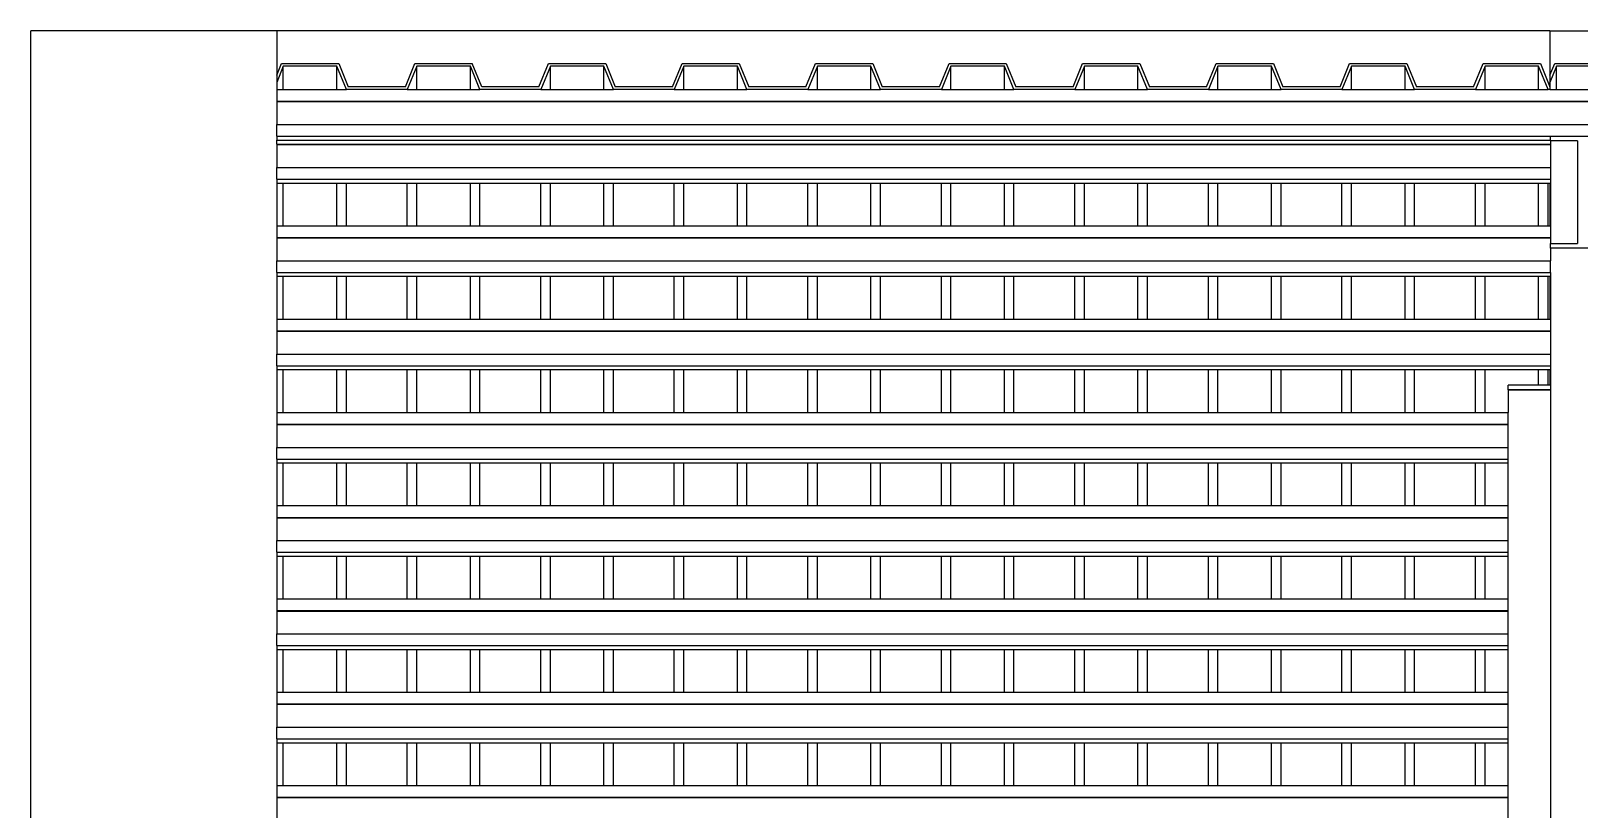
# Model space of a CAD drawing. Extents: x -101 to 101, y -14 to 18.
# Drawn here: x 95.414 to 98.688, y 15.015 to 16.661 of the extents above; entities that cross this region are included whole.
import ezdxf

# ---------------------------------------------------------------- set-up
doc = ezdxf.new("R2010")
doc.units = 0
doc.layers.get('0').update_dxf_attribs({"linetype": 'CONTINUOUS'})

msp = doc.modelspace()

# ---------------------------------------------------------------- linework, layer by layer
for p, q in [((95.9333, 16.6607), (95.4135, 16.6607)), ((95.4135, 13.8098), (95.4135, 16.6607)), ((95.9333, 16.6607), (95.9333, 16.567)), ((98.6263, 16.6607), (95.9333, 16.6607)), ((98.6263, 16.6607), (101.3193, 16.6607)), ((98.6263, 16.6607), (98.6263, 16.567)), ((98.6263, 16.6607), (98.6263, 16.5424)), ((95.9333, 16.567), (95.9433, 16.5917)), ((95.9473, 16.5861), (95.9333, 16.5518)), ((95.9433, 16.5917), (96.0644, 16.5917)), ((95.9473, 16.5367), (95.9473, 16.5861)), ((96.0605, 16.5861), (95.9473, 16.5861)), ((96.0605, 16.5367), (96.0605, 16.5861)), ((96.0806, 16.5367), (96.0605, 16.5861)), ((96.0644, 16.5917), (96.0846, 16.5424)), ((96.2056, 16.5424), (96.2258, 16.5917)), ((96.2297, 16.5861), (96.2095, 16.5367)), ((96.2258, 16.5917), (96.3468, 16.5917)), ((96.2297, 16.5367), (96.2297, 16.5861)), ((96.3429, 16.5861), (96.2297, 16.5861)), ((96.3429, 16.5367), (96.3429, 16.5861)), ((96.3631, 16.5367), (96.3429, 16.5861)), ((96.367, 16.5424), (96.3468, 16.5917)), ((96.488, 16.5424), (96.5082, 16.5917)), ((96.5121, 16.5861), (96.4919, 16.5367)), ((96.5082, 16.5917), (96.6292, 16.5917)), ((96.5121, 16.5367), (96.5121, 16.5861)), ((96.6253, 16.5861), (96.5121, 16.5861)), ((96.6253, 16.5367), (96.6253, 16.5861)), ((96.6455, 16.5367), (96.6253, 16.5861)), ((96.6292, 16.5917), (96.6494, 16.5424)), ((96.7704, 16.5424), (96.7906, 16.5917)), ((96.7945, 16.5861), (96.7743, 16.5367)), ((96.7906, 16.5917), (96.9116, 16.5917)), ((96.7945, 16.5367), (96.7945, 16.5861)), ((96.9077, 16.5861), (96.7945, 16.5861)), ((96.9077, 16.5367), (96.9077, 16.5861)), ((96.9279, 16.5367), (96.9077, 16.5861)), ((96.9116, 16.5917), (96.9318, 16.5424)), ((97.0528, 16.5424), (97.073, 16.5917)), ((97.0769, 16.5861), (97.0567, 16.5367)), ((97.073, 16.5917), (97.194, 16.5917)), ((97.0769, 16.5367), (97.0769, 16.5861)), ((97.1901, 16.5861), (97.0769, 16.5861)), ((97.1901, 16.5367), (97.1901, 16.5861)), ((97.2103, 16.5367), (97.1901, 16.5861)), ((97.194, 16.5917), (97.2142, 16.5424)), ((97.3352, 16.5424), (97.3554, 16.5917)), ((97.3593, 16.5861), (97.3392, 16.5367)), ((97.3554, 16.5917), (97.4764, 16.5917)), ((97.3593, 16.5367), (97.3593, 16.5861)), ((97.4725, 16.5861), (97.3593, 16.5861)), ((97.4725, 16.5367), (97.4725, 16.5861)), ((97.4927, 16.5367), (97.4725, 16.5861)), ((97.4764, 16.5917), (97.4966, 16.5424)), ((97.6177, 16.5424), (97.6378, 16.5917)), ((97.6417, 16.5861), (97.6216, 16.5367)), ((97.6378, 16.5917), (97.7589, 16.5917)), ((97.6417, 16.5367), (97.6417, 16.5861)), ((97.755, 16.5861), (97.6417, 16.5861)), ((97.755, 16.5367), (97.755, 16.5861)), ((97.7751, 16.5367), (97.755, 16.5861)), ((97.7589, 16.5917), (97.779, 16.5424)), ((97.9001, 16.5424), (97.9202, 16.5917)), ((97.9242, 16.5861), (97.904, 16.5367)), ((97.9202, 16.5917), (98.0413, 16.5917)), ((97.9242, 16.5367), (97.9242, 16.5861)), ((98.0374, 16.5861), (97.9242, 16.5861)), ((98.0374, 16.5367), (98.0374, 16.5861)), ((98.0575, 16.5367), (98.0374, 16.5861)), ((98.0413, 16.5917), (98.0614, 16.5424)), ((98.1825, 16.5424), (98.2027, 16.5917)), ((98.2066, 16.5861), (98.1864, 16.5367)), ((98.2027, 16.5917), (98.3237, 16.5917)), ((98.2066, 16.5367), (98.2066, 16.5861)), ((98.3198, 16.5861), (98.2066, 16.5861)), ((98.3198, 16.5367), (98.3198, 16.5861)), ((98.34, 16.5367), (98.3198, 16.5861)), ((98.3237, 16.5917), (98.3439, 16.5424)), ((98.4649, 16.5424), (98.4851, 16.5917)), ((98.489, 16.5861), (98.4688, 16.5367)), ((98.4851, 16.5917), (98.6061, 16.5917)), ((98.489, 16.5367), (98.489, 16.5861)), ((98.6022, 16.5861), (98.489, 16.5861)), ((98.6022, 16.5367), (98.6022, 16.5861)), ((98.6224, 16.5367), (98.6022, 16.5861)), ((98.6061, 16.5917), (98.6263, 16.5424)), ((98.6263, 16.567), (98.6364, 16.5917)), ((98.6403, 16.5861), (98.6263, 16.5518)), ((98.6364, 16.5917), (98.7574, 16.5917)), ((98.6403, 16.5367), (98.6403, 16.5861)), ((98.7535, 16.5861), (98.6403, 16.5861)), ((95.9333, 16.567), (95.9333, 16.5518)), ((95.9333, 16.5518), (95.9333, 16.5367)), ((95.9333, 16.5367), (95.9473, 16.5367)), ((95.9333, 16.5367), (95.9333, 16.5121)), ((95.9473, 16.5367), (96.0605, 16.5367)), ((96.0605, 16.5367), (96.0806, 16.5367)), ((96.2095, 16.5367), (96.0806, 16.5367)), ((96.2056, 16.5424), (96.0846, 16.5424)), ((96.2095, 16.5367), (96.2297, 16.5367)), ((96.2297, 16.5367), (96.3429, 16.5367)), ((96.3429, 16.5367), (96.3631, 16.5367)), ((96.4919, 16.5367), (96.3631, 16.5367)), ((96.488, 16.5424), (96.367, 16.5424)), ((96.4919, 16.5367), (96.5121, 16.5367)), ((96.5121, 16.5367), (96.6253, 16.5367)), ((96.6253, 16.5367), (96.6455, 16.5367)), ((96.7743, 16.5367), (96.6455, 16.5367)), ((96.7704, 16.5424), (96.6494, 16.5424)), ((96.7743, 16.5367), (96.7945, 16.5367)), ((96.7945, 16.5367), (96.9077, 16.5367)), ((96.9077, 16.5367), (96.9279, 16.5367)), ((97.0567, 16.5367), (96.9279, 16.5367)), ((97.0528, 16.5424), (96.9318, 16.5424)), ((97.0567, 16.5367), (97.0769, 16.5367)), ((97.0769, 16.5367), (97.1901, 16.5367)), ((97.1901, 16.5367), (97.2103, 16.5367)), ((97.3392, 16.5367), (97.2103, 16.5367)), ((97.3352, 16.5424), (97.2142, 16.5424)), ((97.3392, 16.5367), (97.3593, 16.5367)), ((97.3593, 16.5367), (97.4725, 16.5367)), ((97.4725, 16.5367), (97.4927, 16.5367)), ((97.6216, 16.5367), (97.4927, 16.5367)), ((97.6177, 16.5424), (97.4966, 16.5424)), ((97.6216, 16.5367), (97.6417, 16.5367)), ((97.6417, 16.5367), (97.755, 16.5367)), ((97.755, 16.5367), (97.7751, 16.5367)), ((97.904, 16.5367), (97.7751, 16.5367)), ((97.9001, 16.5424), (97.779, 16.5424)), ((97.904, 16.5367), (97.9242, 16.5367)), ((97.9242, 16.5367), (98.0374, 16.5367)), ((98.0374, 16.5367), (98.0575, 16.5367)), ((98.1864, 16.5367), (98.0575, 16.5367)), ((98.1825, 16.5424), (98.0614, 16.5424)), ((98.1864, 16.5367), (98.2066, 16.5367)), ((98.2066, 16.5367), (98.3198, 16.5367)), ((98.3198, 16.5367), (98.34, 16.5367)), ((98.4688, 16.5367), (98.34, 16.5367)), ((98.4649, 16.5424), (98.3439, 16.5424)), ((98.4688, 16.5367), (98.489, 16.5367)), ((98.489, 16.5367), (98.6022, 16.5367)), ((98.6022, 16.5367), (98.6224, 16.5367)), ((98.6263, 16.5367), (98.6224, 16.5367)), ((98.6263, 16.567), (98.6263, 16.5518)), ((98.6263, 16.5424), (98.6263, 16.5518)), ((98.6263, 16.5424), (98.6263, 16.5367)), ((98.6263, 16.5367), (98.6403, 16.5367)), ((98.6403, 16.5367), (98.7535, 16.5367)), ((95.9333, 16.5121), (95.9333, 16.5113)), ((95.9333, 16.5121), (101.3913, 16.5121)), ((95.9333, 16.5113), (101.3913, 16.5113)), ((95.9333, 16.5113), (95.9333, 16.4628)), ((95.9333, 16.4628), (101.3913, 16.4628)), ((95.9333, 16.4381), (95.9333, 16.4628)), ((95.9333, 16.4381), (98.6278, 16.4381)), ((95.9333, 16.4381), (95.9333, 16.4299)), ((98.6278, 16.4381), (98.7478, 16.4381)), ((98.6278, 16.4299), (98.6278, 16.4381)), ((95.9333, 16.4214), (95.9333, 16.4299)), ((95.9333, 16.4299), (98.6278, 16.4299)), ((95.9333, 16.4214), (95.9333, 16.4205)), ((95.9333, 16.4214), (98.6278, 16.4214)), ((95.9333, 16.4205), (98.6278, 16.4205)), ((95.9333, 16.4205), (95.9333, 16.372)), ((98.6278, 16.4284), (98.6278, 16.4299)), ((98.6847, 16.4284), (98.6278, 16.4284)), ((98.6278, 16.4284), (98.6278, 16.4214)), ((98.6278, 16.4214), (98.6278, 16.4205)), ((98.6278, 16.4205), (98.6278, 16.372)), ((98.6847, 16.4284), (98.6847, 16.211)), ((95.9333, 16.3474), (95.9333, 16.372)), ((95.9333, 16.372), (98.6278, 16.372)), ((98.6278, 16.372), (98.6278, 16.3474)), ((95.9333, 16.3474), (98.6278, 16.3474)), ((95.9333, 16.3474), (95.9333, 16.3392)), ((95.9333, 16.3392), (95.9473, 16.3392)), ((95.9333, 16.3392), (95.9333, 16.2487)), ((95.9473, 16.2487), (95.9473, 16.3392)), ((95.9473, 16.3392), (96.0605, 16.3392)), ((96.0605, 16.2487), (96.0605, 16.3392)), ((96.0605, 16.3392), (96.0806, 16.3392)), ((96.0806, 16.2487), (96.0806, 16.3392)), ((96.0806, 16.3392), (96.2095, 16.3392)), ((96.2095, 16.2487), (96.2095, 16.3392)), ((96.2095, 16.3392), (96.2297, 16.3392)), ((96.2297, 16.2487), (96.2297, 16.3392)), ((96.2297, 16.3392), (96.3429, 16.3392)), ((96.3429, 16.2487), (96.3429, 16.3392)), ((96.3429, 16.3392), (96.3631, 16.3392)), ((96.3631, 16.2487), (96.3631, 16.3392)), ((96.3631, 16.3392), (96.4919, 16.3392)), ((96.4919, 16.2487), (96.4919, 16.3392)), ((96.4919, 16.3392), (96.5121, 16.3392)), ((96.5121, 16.2487), (96.5121, 16.3392)), ((96.5121, 16.3392), (96.6253, 16.3392)), ((96.6253, 16.2487), (96.6253, 16.3392)), ((96.6253, 16.3392), (96.6455, 16.3392)), ((96.6455, 16.2487), (96.6455, 16.3392)), ((96.6455, 16.3392), (96.7743, 16.3392)), ((96.7743, 16.2487), (96.7743, 16.3392)), ((96.7743, 16.3392), (96.7945, 16.3392)), ((96.7945, 16.2487), (96.7945, 16.3392)), ((96.7945, 16.3392), (96.9077, 16.3392)), ((96.9077, 16.2487), (96.9077, 16.3392)), ((96.9077, 16.3392), (96.9279, 16.3392)), ((96.9279, 16.2487), (96.9279, 16.3392)), ((96.9279, 16.3392), (97.0567, 16.3392)), ((97.0567, 16.2487), (97.0567, 16.3392)), ((97.0567, 16.3392), (97.0769, 16.3392)), ((97.0769, 16.2487), (97.0769, 16.3392)), ((97.0769, 16.3392), (97.1901, 16.3392)), ((97.1901, 16.2487), (97.1901, 16.3392)), ((97.1901, 16.3392), (97.2103, 16.3392)), ((97.2103, 16.2487), (97.2103, 16.3392)), ((97.2103, 16.3392), (97.3392, 16.3392)), ((97.3392, 16.2487), (97.3392, 16.3392)), ((97.3392, 16.3392), (97.3593, 16.3392)), ((97.3593, 16.2487), (97.3593, 16.3392)), ((97.3593, 16.3392), (97.4725, 16.3392)), ((97.4725, 16.2487), (97.4725, 16.3392)), ((97.4725, 16.3392), (97.4927, 16.3392)), ((97.4927, 16.2487), (97.4927, 16.3392)), ((97.4927, 16.3392), (97.6216, 16.3392)), ((97.6216, 16.2487), (97.6216, 16.3392)), ((97.6216, 16.3392), (97.6417, 16.3392)), ((97.6417, 16.2487), (97.6417, 16.3392)), ((97.6417, 16.3392), (97.755, 16.3392)), ((97.755, 16.2487), (97.755, 16.3392)), ((97.755, 16.3392), (97.7751, 16.3392)), ((97.7751, 16.2487), (97.7751, 16.3392)), ((97.7751, 16.3392), (97.904, 16.3392)), ((97.904, 16.2487), (97.904, 16.3392)), ((97.904, 16.3392), (97.9242, 16.3392)), ((97.9242, 16.2487), (97.9242, 16.3392)), ((97.9242, 16.3392), (98.0374, 16.3392)), ((98.0374, 16.2487), (98.0374, 16.3392)), ((98.0374, 16.3392), (98.0575, 16.3392)), ((98.0575, 16.2487), (98.0575, 16.3392)), ((98.0575, 16.3392), (98.1864, 16.3392)), ((98.1864, 16.2487), (98.1864, 16.3392)), ((98.1864, 16.3392), (98.2066, 16.3392)), ((98.2066, 16.2487), (98.2066, 16.3392)), ((98.2066, 16.3392), (98.3198, 16.3392)), ((98.3198, 16.2487), (98.3198, 16.3392)), ((98.3198, 16.3392), (98.34, 16.3392)), ((98.34, 16.2487), (98.34, 16.3392)), ((98.34, 16.3392), (98.4688, 16.3392)), ((98.4688, 16.2487), (98.4688, 16.3392)), ((98.4688, 16.3392), (98.489, 16.3392)), ((98.489, 16.2487), (98.489, 16.3392)), ((98.489, 16.3392), (98.6022, 16.3392)), ((98.6022, 16.2487), (98.6022, 16.3392)), ((98.6022, 16.3392), (98.6224, 16.3392)), ((98.6224, 16.2487), (98.6224, 16.3392)), ((98.6224, 16.3392), (98.6263, 16.3392)), ((98.6263, 16.3392), (98.6263, 16.2487)), ((98.6263, 16.3392), (98.6278, 16.3392)), ((98.6278, 16.3474), (98.6278, 16.3392)), ((98.6278, 16.3392), (98.6278, 16.2487)), ((95.9333, 16.2487), (95.9473, 16.2487)), ((95.9333, 16.2487), (95.9333, 16.2241)), ((95.9473, 16.2487), (96.0605, 16.2487)), ((96.0605, 16.2487), (96.0806, 16.2487)), ((96.0806, 16.2487), (96.2095, 16.2487)), ((96.2095, 16.2487), (96.2297, 16.2487)), ((96.2297, 16.2487), (96.3429, 16.2487)), ((96.3429, 16.2487), (96.3631, 16.2487)), ((96.3631, 16.2487), (96.4919, 16.2487)), ((96.4919, 16.2487), (96.5121, 16.2487)), ((96.5121, 16.2487), (96.6253, 16.2487)), ((96.6253, 16.2487), (96.6455, 16.2487)), ((96.6455, 16.2487), (96.7743, 16.2487)), ((96.7743, 16.2487), (96.7945, 16.2487)), ((96.7945, 16.2487), (96.9077, 16.2487)), ((96.9077, 16.2487), (96.9279, 16.2487)), ((96.9279, 16.2487), (97.0567, 16.2487)), ((97.0567, 16.2487), (97.0769, 16.2487)), ((97.0769, 16.2487), (97.1901, 16.2487)), ((97.1901, 16.2487), (97.2103, 16.2487)), ((97.2103, 16.2487), (97.3392, 16.2487)), ((97.3392, 16.2487), (97.3593, 16.2487)), ((97.3593, 16.2487), (97.4725, 16.2487)), ((97.4725, 16.2487), (97.4927, 16.2487)), ((97.4927, 16.2487), (97.6216, 16.2487)), ((97.6216, 16.2487), (97.6417, 16.2487)), ((97.6417, 16.2487), (97.755, 16.2487)), ((97.755, 16.2487), (97.7751, 16.2487)), ((97.7751, 16.2487), (97.904, 16.2487)), ((97.904, 16.2487), (97.9242, 16.2487)), ((97.9242, 16.2487), (98.0374, 16.2487)), ((98.0374, 16.2487), (98.0575, 16.2487)), ((98.0575, 16.2487), (98.1864, 16.2487)), ((98.1864, 16.2487), (98.2066, 16.2487)), ((98.2066, 16.2487), (98.3198, 16.2487)), ((98.3198, 16.2487), (98.34, 16.2487)), ((98.34, 16.2487), (98.4688, 16.2487)), ((98.4688, 16.2487), (98.489, 16.2487)), ((98.489, 16.2487), (98.6022, 16.2487)), ((98.6022, 16.2487), (98.6224, 16.2487)), ((98.6224, 16.2487), (98.6263, 16.2487)), ((98.6263, 16.2487), (98.6278, 16.2487)), ((98.6278, 16.2487), (98.6278, 16.2241)), ((95.9333, 16.2241), (95.9333, 16.2233)), ((95.9333, 16.2241), (98.6278, 16.2241)), ((95.9333, 16.2233), (98.6278, 16.2233)), ((95.9333, 16.2233), (95.9333, 16.1748)), ((98.6278, 16.2241), (98.6278, 16.2233)), ((98.6278, 16.2233), (98.6278, 16.211)), ((98.6278, 16.2014), (98.6278, 16.211)), ((98.6278, 16.211), (98.6847, 16.211)), ((98.7478, 16.2014), (98.6278, 16.2014)), ((98.6278, 16.2014), (98.6278, 16.1748)), ((95.9333, 16.1501), (95.9333, 16.1748)), ((95.9333, 16.1748), (98.6278, 16.1748)), ((95.9333, 16.1501), (98.6278, 16.1501)), ((95.9333, 16.1501), (95.9333, 16.1419)), ((98.6278, 16.1501), (98.6278, 16.1748)), ((98.6278, 16.1501), (98.6278, 16.1419)), ((95.9333, 16.1419), (95.9473, 16.1419)), ((95.9333, 16.1419), (95.9333, 16.0515)), ((95.9473, 16.0515), (95.9473, 16.1419)), ((95.9473, 16.1419), (96.0605, 16.1419)), ((96.0605, 16.0515), (96.0605, 16.1419)), ((96.0605, 16.1419), (96.0806, 16.1419)), ((96.0806, 16.0515), (96.0806, 16.1419)), ((96.0806, 16.1419), (96.2095, 16.1419)), ((96.2095, 16.0515), (96.2095, 16.1419)), ((96.2095, 16.1419), (96.2297, 16.1419)), ((96.2297, 16.0515), (96.2297, 16.1419)), ((96.2297, 16.1419), (96.3429, 16.1419)), ((96.3429, 16.0515), (96.3429, 16.1419)), ((96.3429, 16.1419), (96.3631, 16.1419)), ((96.3631, 16.0515), (96.3631, 16.1419)), ((96.3631, 16.1419), (96.4919, 16.1419)), ((96.4919, 16.0515), (96.4919, 16.1419)), ((96.4919, 16.1419), (96.5121, 16.1419)), ((96.5121, 16.0515), (96.5121, 16.1419)), ((96.5121, 16.1419), (96.6253, 16.1419)), ((96.6253, 16.0515), (96.6253, 16.1419)), ((96.6253, 16.1419), (96.6455, 16.1419)), ((96.6455, 16.0515), (96.6455, 16.1419)), ((96.6455, 16.1419), (96.7743, 16.1419)), ((96.7743, 16.0515), (96.7743, 16.1419)), ((96.7743, 16.1419), (96.7945, 16.1419)), ((96.7945, 16.0515), (96.7945, 16.1419)), ((96.7945, 16.1419), (96.9077, 16.1419)), ((96.9077, 16.0515), (96.9077, 16.1419)), ((96.9077, 16.1419), (96.9279, 16.1419)), ((96.9279, 16.0515), (96.9279, 16.1419)), ((96.9279, 16.1419), (97.0567, 16.1419)), ((97.0567, 16.0515), (97.0567, 16.1419)), ((97.0567, 16.1419), (97.0769, 16.1419)), ((97.0769, 16.0515), (97.0769, 16.1419)), ((97.0769, 16.1419), (97.1901, 16.1419)), ((97.1901, 16.0515), (97.1901, 16.1419)), ((97.1901, 16.1419), (97.2103, 16.1419)), ((97.2103, 16.0515), (97.2103, 16.1419)), ((97.2103, 16.1419), (97.3392, 16.1419)), ((97.3392, 16.0515), (97.3392, 16.1419)), ((97.3392, 16.1419), (97.3593, 16.1419)), ((97.3593, 16.0515), (97.3593, 16.1419)), ((97.3593, 16.1419), (97.4725, 16.1419)), ((97.4725, 16.0515), (97.4725, 16.1419)), ((97.4725, 16.1419), (97.4927, 16.1419)), ((97.4927, 16.0515), (97.4927, 16.1419)), ((97.4927, 16.1419), (97.6216, 16.1419)), ((97.6216, 16.0515), (97.6216, 16.1419)), ((97.6216, 16.1419), (97.6417, 16.1419)), ((97.6417, 16.0515), (97.6417, 16.1419)), ((97.6417, 16.1419), (97.755, 16.1419)), ((97.755, 16.0515), (97.755, 16.1419)), ((97.755, 16.1419), (97.7751, 16.1419)), ((97.7751, 16.0515), (97.7751, 16.1419)), ((97.7751, 16.1419), (97.904, 16.1419)), ((97.904, 16.0515), (97.904, 16.1419)), ((97.904, 16.1419), (97.9242, 16.1419)), ((97.9242, 16.0515), (97.9242, 16.1419)), ((97.9242, 16.1419), (98.0374, 16.1419)), ((98.0374, 16.0515), (98.0374, 16.1419)), ((98.0374, 16.1419), (98.0575, 16.1419)), ((98.0575, 16.0515), (98.0575, 16.1419)), ((98.0575, 16.1419), (98.1864, 16.1419)), ((98.1864, 16.0515), (98.1864, 16.1419)), ((98.1864, 16.1419), (98.2066, 16.1419)), ((98.2066, 16.0515), (98.2066, 16.1419)), ((98.2066, 16.1419), (98.3198, 16.1419)), ((98.3198, 16.0515), (98.3198, 16.1419)), ((98.3198, 16.1419), (98.34, 16.1419)), ((98.34, 16.0515), (98.34, 16.1419)), ((98.34, 16.1419), (98.4688, 16.1419)), ((98.4688, 16.0515), (98.4688, 16.1419)), ((98.4688, 16.1419), (98.489, 16.1419)), ((98.489, 16.0515), (98.489, 16.1419)), ((98.489, 16.1419), (98.6022, 16.1419)), ((98.6022, 16.0515), (98.6022, 16.1419)), ((98.6022, 16.1419), (98.6224, 16.1419)), ((98.6224, 16.0515), (98.6224, 16.1419)), ((98.6224, 16.1419), (98.6263, 16.1419)), ((98.6263, 16.1419), (98.6263, 16.0515)), ((98.6263, 16.1419), (98.6278, 16.1419)), ((98.6278, 16.1419), (98.6278, 16.0515)), ((95.9333, 16.0515), (95.9473, 16.0515)), ((95.9333, 16.0515), (95.9333, 16.0268)), ((95.9473, 16.0515), (96.0605, 16.0515)), ((96.0605, 16.0515), (96.0806, 16.0515)), ((96.0806, 16.0515), (96.2095, 16.0515)), ((96.2095, 16.0515), (96.2297, 16.0515)), ((96.2297, 16.0515), (96.3429, 16.0515)), ((96.3429, 16.0515), (96.3631, 16.0515)), ((96.3631, 16.0515), (96.4919, 16.0515)), ((96.4919, 16.0515), (96.5121, 16.0515)), ((96.5121, 16.0515), (96.6253, 16.0515)), ((96.6253, 16.0515), (96.6455, 16.0515)), ((96.6455, 16.0515), (96.7743, 16.0515)), ((96.7743, 16.0515), (96.7945, 16.0515)), ((96.7945, 16.0515), (96.9077, 16.0515)), ((96.9077, 16.0515), (96.9279, 16.0515)), ((96.9279, 16.0515), (97.0567, 16.0515)), ((97.0567, 16.0515), (97.0769, 16.0515)), ((97.0769, 16.0515), (97.1901, 16.0515)), ((97.1901, 16.0515), (97.2103, 16.0515)), ((97.2103, 16.0515), (97.3392, 16.0515)), ((97.3392, 16.0515), (97.3593, 16.0515)), ((97.3593, 16.0515), (97.4725, 16.0515)), ((97.4725, 16.0515), (97.4927, 16.0515)), ((97.4927, 16.0515), (97.6216, 16.0515)), ((97.6216, 16.0515), (97.6417, 16.0515)), ((97.6417, 16.0515), (97.755, 16.0515)), ((97.755, 16.0515), (97.7751, 16.0515)), ((97.7751, 16.0515), (97.904, 16.0515)), ((97.904, 16.0515), (97.9242, 16.0515)), ((97.9242, 16.0515), (98.0374, 16.0515)), ((98.0374, 16.0515), (98.0575, 16.0515)), ((98.0575, 16.0515), (98.1864, 16.0515)), ((98.1864, 16.0515), (98.2066, 16.0515)), ((98.2066, 16.0515), (98.3198, 16.0515)), ((98.3198, 16.0515), (98.34, 16.0515)), ((98.34, 16.0515), (98.4688, 16.0515)), ((98.4688, 16.0515), (98.489, 16.0515)), ((98.489, 16.0515), (98.6022, 16.0515)), ((98.6022, 16.0515), (98.6224, 16.0515)), ((98.6224, 16.0515), (98.6263, 16.0515)), ((98.6263, 16.0515), (98.6278, 16.0515)), ((98.6278, 16.0515), (98.6278, 16.0268)), ((95.9333, 16.0268), (95.9333, 16.026)), ((95.9333, 16.0268), (98.6278, 16.0268)), ((95.9333, 16.026), (98.6278, 16.026)), ((95.9333, 16.026), (95.9333, 15.9775)), ((98.6278, 16.0268), (98.6278, 16.026)), ((98.6278, 16.026), (98.6278, 15.9775)), ((95.9333, 15.9528), (95.9333, 15.9775)), ((95.9333, 15.9775), (98.6278, 15.9775)), ((95.9333, 15.9528), (98.6278, 15.9528)), ((95.9333, 15.9528), (95.9333, 15.9446)), ((98.6278, 15.9775), (98.6278, 15.9528)), ((98.6278, 15.9528), (98.6278, 15.9446)), ((95.9333, 15.9446), (95.9473, 15.9446)), ((95.9333, 15.9446), (95.9333, 15.8542)), ((95.9473, 15.8542), (95.9473, 15.9446)), ((95.9473, 15.9446), (96.0605, 15.9446)), ((96.0605, 15.8542), (96.0605, 15.9446)), ((96.0605, 15.9446), (96.0806, 15.9446)), ((96.0806, 15.8542), (96.0806, 15.9446)), ((96.0806, 15.9446), (96.2095, 15.9446)), ((96.2095, 15.8542), (96.2095, 15.9446)), ((96.2095, 15.9446), (96.2297, 15.9446)), ((96.2297, 15.8542), (96.2297, 15.9446)), ((96.2297, 15.9446), (96.3429, 15.9446)), ((96.3429, 15.8542), (96.3429, 15.9446)), ((96.3429, 15.9446), (96.3631, 15.9446)), ((96.3631, 15.8542), (96.3631, 15.9446)), ((96.3631, 15.9446), (96.4919, 15.9446)), ((96.4919, 15.8542), (96.4919, 15.9446)), ((96.4919, 15.9446), (96.5121, 15.9446)), ((96.5121, 15.8542), (96.5121, 15.9446)), ((96.5121, 15.9446), (96.6253, 15.9446)), ((96.6253, 15.8542), (96.6253, 15.9446)), ((96.6253, 15.9446), (96.6455, 15.9446)), ((96.6455, 15.8542), (96.6455, 15.9446)), ((96.6455, 15.9446), (96.7743, 15.9446)), ((96.7743, 15.8542), (96.7743, 15.9446)), ((96.7743, 15.9446), (96.7945, 15.9446)), ((96.7945, 15.8542), (96.7945, 15.9446)), ((96.7945, 15.9446), (96.9077, 15.9446)), ((96.9077, 15.8542), (96.9077, 15.9446)), ((96.9077, 15.9446), (96.9279, 15.9446)), ((96.9279, 15.8542), (96.9279, 15.9446)), ((96.9279, 15.9446), (97.0567, 15.9446)), ((97.0567, 15.8542), (97.0567, 15.9446)), ((97.0567, 15.9446), (97.0769, 15.9446)), ((97.0769, 15.8542), (97.0769, 15.9446)), ((97.0769, 15.9446), (97.1901, 15.9446)), ((97.1901, 15.8542), (97.1901, 15.9446)), ((97.1901, 15.9446), (97.2103, 15.9446)), ((97.2103, 15.8542), (97.2103, 15.9446)), ((97.2103, 15.9446), (97.3392, 15.9446)), ((97.3392, 15.8542), (97.3392, 15.9446)), ((97.3392, 15.9446), (97.3593, 15.9446)), ((97.3593, 15.8542), (97.3593, 15.9446)), ((97.3593, 15.9446), (97.4725, 15.9446)), ((97.4725, 15.8542), (97.4725, 15.9446)), ((97.4725, 15.9446), (97.4927, 15.9446)), ((97.4927, 15.8542), (97.4927, 15.9446)), ((97.4927, 15.9446), (97.6216, 15.9446)), ((97.6216, 15.8542), (97.6216, 15.9446)), ((97.6216, 15.9446), (97.6417, 15.9446)), ((97.6417, 15.8542), (97.6417, 15.9446)), ((97.6417, 15.9446), (97.755, 15.9446)), ((97.755, 15.8542), (97.755, 15.9446)), ((97.755, 15.9446), (97.7751, 15.9446)), ((97.7751, 15.8542), (97.7751, 15.9446)), ((97.7751, 15.9446), (97.904, 15.9446)), ((97.904, 15.8542), (97.904, 15.9446)), ((97.904, 15.9446), (97.9242, 15.9446)), ((97.9242, 15.8542), (97.9242, 15.9446)), ((97.9242, 15.9446), (98.0374, 15.9446)), ((98.0374, 15.8542), (98.0374, 15.9446)), ((98.0374, 15.9446), (98.0575, 15.9446)), ((98.0575, 15.8542), (98.0575, 15.9446)), ((98.0575, 15.9446), (98.1864, 15.9446)), ((98.1864, 15.8542), (98.1864, 15.9446)), ((98.1864, 15.9446), (98.2066, 15.9446)), ((98.2066, 15.8542), (98.2066, 15.9446)), ((98.2066, 15.9446), (98.3198, 15.9446)), ((98.3198, 15.8542), (98.3198, 15.9446)), ((98.3198, 15.9446), (98.34, 15.9446)), ((98.34, 15.8542), (98.34, 15.9446)), ((98.34, 15.9446), (98.4688, 15.9446)), ((98.4688, 15.8542), (98.4688, 15.9446)), ((98.4688, 15.9446), (98.489, 15.9446)), ((98.489, 15.8542), (98.489, 15.9446)), ((98.489, 15.9446), (98.6022, 15.9446)), ((98.6022, 15.9115), (98.6022, 15.9446)), ((98.6022, 15.9446), (98.6224, 15.9446)), ((98.6224, 15.9115), (98.6224, 15.9446)), ((98.6224, 15.9446), (98.6263, 15.9446)), ((98.6263, 15.9446), (98.6263, 15.9115)), ((98.6263, 15.9446), (98.6278, 15.9446)), ((98.6278, 15.9446), (98.6278, 15.9115)), ((98.5378, 15.9017), (98.5378, 15.9115)), ((98.6022, 15.9115), (98.5378, 15.9115)), ((98.6022, 15.9017), (98.5378, 15.9017)), ((98.5378, 15.9017), (98.5378, 15.9016)), ((98.5378, 15.9016), (98.6022, 15.9016)), ((98.5378, 15.9016), (98.5378, 15.8542)), ((98.6224, 15.9115), (98.6022, 15.9115)), ((98.6022, 15.9016), (98.6022, 15.9017)), ((98.6224, 15.9017), (98.6022, 15.9017)), ((98.6022, 15.9016), (98.6224, 15.9016)), ((98.6263, 15.9115), (98.6224, 15.9115)), ((98.6224, 15.9016), (98.6224, 15.9017)), ((98.6263, 15.9017), (98.6224, 15.9017)), ((98.6224, 15.9016), (98.6263, 15.9016)), ((98.6278, 15.9115), (98.6263, 15.9115)), ((98.6263, 15.9017), (98.6263, 15.9016)), ((98.6278, 15.9017), (98.6263, 15.9017)), ((98.6263, 15.9016), (98.6278, 15.9016)), ((98.6278, 15.9115), (98.6278, 15.9017)), ((98.6278, 15.9017), (98.6278, 15.9016)), ((98.6278, 15.9016), (98.6278, 9.963)), ((95.9333, 15.8542), (95.9473, 15.8542)), ((95.9333, 15.8542), (95.9333, 15.8295)), ((95.9473, 15.8542), (96.0605, 15.8542)), ((96.0605, 15.8542), (96.0806, 15.8542)), ((96.0806, 15.8542), (96.2095, 15.8542)), ((96.2095, 15.8542), (96.2297, 15.8542)), ((96.2297, 15.8542), (96.3429, 15.8542)), ((96.3429, 15.8542), (96.3631, 15.8542)), ((96.3631, 15.8542), (96.4919, 15.8542)), ((96.4919, 15.8542), (96.5121, 15.8542)), ((96.5121, 15.8542), (96.6253, 15.8542)), ((96.6253, 15.8542), (96.6455, 15.8542)), ((96.6455, 15.8542), (96.7743, 15.8542)), ((96.7743, 15.8542), (96.7945, 15.8542)), ((96.7945, 15.8542), (96.9077, 15.8542)), ((96.9077, 15.8542), (96.9279, 15.8542)), ((96.9279, 15.8542), (97.0567, 15.8542)), ((97.0567, 15.8542), (97.0769, 15.8542)), ((97.0769, 15.8542), (97.1901, 15.8542)), ((97.1901, 15.8542), (97.2103, 15.8542)), ((97.2103, 15.8542), (97.3392, 15.8542)), ((97.3392, 15.8542), (97.3593, 15.8542)), ((97.3593, 15.8542), (97.4725, 15.8542)), ((97.4725, 15.8542), (97.4927, 15.8542)), ((97.4927, 15.8542), (97.6216, 15.8542)), ((97.6216, 15.8542), (97.6417, 15.8542)), ((97.6417, 15.8542), (97.755, 15.8542)), ((97.755, 15.8542), (97.7751, 15.8542)), ((97.7751, 15.8542), (97.904, 15.8542)), ((97.904, 15.8542), (97.9242, 15.8542)), ((97.9242, 15.8542), (98.0374, 15.8542)), ((98.0374, 15.8542), (98.0575, 15.8542)), ((98.0575, 15.8542), (98.1864, 15.8542)), ((98.1864, 15.8542), (98.2066, 15.8542)), ((98.2066, 15.8542), (98.3198, 15.8542)), ((98.3198, 15.8542), (98.34, 15.8542)), ((98.34, 15.8542), (98.4688, 15.8542)), ((98.4688, 15.8542), (98.489, 15.8542)), ((98.489, 15.8542), (98.5378, 15.8542)), ((98.5378, 15.8295), (98.5378, 15.8542)), ((95.9333, 15.8295), (95.9333, 15.8287)), ((95.9333, 15.8295), (98.5378, 15.8295)), ((95.9333, 15.8287), (98.5378, 15.8287)), ((95.9333, 15.8287), (95.9333, 15.7802)), ((98.5378, 15.8287), (98.5378, 15.8295)), ((98.5378, 15.7802), (98.5378, 15.8287)), ((95.9333, 15.7555), (95.9333, 15.7802)), ((95.9333, 15.7802), (98.5378, 15.7802)), ((95.9333, 15.7555), (98.5378, 15.7555)), ((95.9333, 15.7555), (95.9333, 15.7473)), ((98.5378, 15.7555), (98.5378, 15.7802)), ((98.5378, 15.7473), (98.5378, 15.7555)), ((95.9333, 15.7473), (95.9473, 15.7473)), ((95.9333, 15.7473), (95.9333, 15.6569)), ((95.9473, 15.6569), (95.9473, 15.7473)), ((95.9473, 15.7473), (96.0605, 15.7473)), ((96.0605, 15.6569), (96.0605, 15.7473)), ((96.0605, 15.7473), (96.0806, 15.7473)), ((96.0806, 15.6569), (96.0806, 15.7473)), ((96.0806, 15.7473), (96.2095, 15.7473)), ((96.2095, 15.6569), (96.2095, 15.7473)), ((96.2095, 15.7473), (96.2297, 15.7473)), ((96.2297, 15.6569), (96.2297, 15.7473)), ((96.2297, 15.7473), (96.3429, 15.7473)), ((96.3429, 15.6569), (96.3429, 15.7473)), ((96.3429, 15.7473), (96.3631, 15.7473)), ((96.3631, 15.6569), (96.3631, 15.7473)), ((96.3631, 15.7473), (96.4919, 15.7473)), ((96.4919, 15.6569), (96.4919, 15.7473)), ((96.4919, 15.7473), (96.5121, 15.7473)), ((96.5121, 15.6569), (96.5121, 15.7473)), ((96.5121, 15.7473), (96.6253, 15.7473)), ((96.6253, 15.6569), (96.6253, 15.7473)), ((96.6253, 15.7473), (96.6455, 15.7473)), ((96.6455, 15.6569), (96.6455, 15.7473)), ((96.6455, 15.7473), (96.7743, 15.7473)), ((96.7743, 15.6569), (96.7743, 15.7473)), ((96.7743, 15.7473), (96.7945, 15.7473)), ((96.7945, 15.6569), (96.7945, 15.7473)), ((96.7945, 15.7473), (96.9077, 15.7473)), ((96.9077, 15.6569), (96.9077, 15.7473)), ((96.9077, 15.7473), (96.9279, 15.7473)), ((96.9279, 15.6569), (96.9279, 15.7473)), ((96.9279, 15.7473), (97.0567, 15.7473)), ((97.0567, 15.6569), (97.0567, 15.7473)), ((97.0567, 15.7473), (97.0769, 15.7473)), ((97.0769, 15.6569), (97.0769, 15.7473)), ((97.0769, 15.7473), (97.1901, 15.7473)), ((97.1901, 15.6569), (97.1901, 15.7473)), ((97.1901, 15.7473), (97.2103, 15.7473)), ((97.2103, 15.6569), (97.2103, 15.7473)), ((97.2103, 15.7473), (97.3392, 15.7473)), ((97.3392, 15.6569), (97.3392, 15.7473)), ((97.3392, 15.7473), (97.3593, 15.7473)), ((97.3593, 15.6569), (97.3593, 15.7473)), ((97.3593, 15.7473), (97.4725, 15.7473)), ((97.4725, 15.6569), (97.4725, 15.7473)), ((97.4725, 15.7473), (97.4927, 15.7473)), ((97.4927, 15.6569), (97.4927, 15.7473)), ((97.4927, 15.7473), (97.6216, 15.7473)), ((97.6216, 15.6569), (97.6216, 15.7473)), ((97.6216, 15.7473), (97.6417, 15.7473)), ((97.6417, 15.6569), (97.6417, 15.7473)), ((97.6417, 15.7473), (97.755, 15.7473)), ((97.755, 15.6569), (97.755, 15.7473)), ((97.755, 15.7473), (97.7751, 15.7473)), ((97.7751, 15.6569), (97.7751, 15.7473)), ((97.7751, 15.7473), (97.904, 15.7473)), ((97.904, 15.6569), (97.904, 15.7473)), ((97.904, 15.7473), (97.9242, 15.7473)), ((97.9242, 15.6569), (97.9242, 15.7473)), ((97.9242, 15.7473), (98.0374, 15.7473)), ((98.0374, 15.6569), (98.0374, 15.7473)), ((98.0374, 15.7473), (98.0575, 15.7473)), ((98.0575, 15.6569), (98.0575, 15.7473)), ((98.0575, 15.7473), (98.1864, 15.7473)), ((98.1864, 15.6569), (98.1864, 15.7473)), ((98.1864, 15.7473), (98.2066, 15.7473)), ((98.2066, 15.6569), (98.2066, 15.7473)), ((98.2066, 15.7473), (98.3198, 15.7473)), ((98.3198, 15.6569), (98.3198, 15.7473)), ((98.3198, 15.7473), (98.34, 15.7473)), ((98.34, 15.6569), (98.34, 15.7473)), ((98.34, 15.7473), (98.4688, 15.7473)), ((98.4688, 15.6569), (98.4688, 15.7473)), ((98.4688, 15.7473), (98.489, 15.7473)), ((98.489, 15.6569), (98.489, 15.7473)), ((98.489, 15.7473), (98.5378, 15.7473)), ((98.5378, 15.6569), (98.5378, 15.7473)), ((95.9333, 15.6569), (95.9473, 15.6569)), ((95.9333, 15.6569), (95.9333, 15.6322)), ((95.9473, 15.6569), (96.0605, 15.6569)), ((96.0605, 15.6569), (96.0806, 15.6569)), ((96.0806, 15.6569), (96.2095, 15.6569)), ((96.2095, 15.6569), (96.2297, 15.6569)), ((96.2297, 15.6569), (96.3429, 15.6569)), ((96.3429, 15.6569), (96.3631, 15.6569)), ((96.3631, 15.6569), (96.4919, 15.6569)), ((96.4919, 15.6569), (96.5121, 15.6569)), ((96.5121, 15.6569), (96.6253, 15.6569)), ((96.6253, 15.6569), (96.6455, 15.6569)), ((96.6455, 15.6569), (96.7743, 15.6569)), ((96.7743, 15.6569), (96.7945, 15.6569)), ((96.7945, 15.6569), (96.9077, 15.6569)), ((96.9077, 15.6569), (96.9279, 15.6569)), ((96.9279, 15.6569), (97.0567, 15.6569)), ((97.0567, 15.6569), (97.0769, 15.6569)), ((97.0769, 15.6569), (97.1901, 15.6569)), ((97.1901, 15.6569), (97.2103, 15.6569)), ((97.2103, 15.6569), (97.3392, 15.6569)), ((97.3392, 15.6569), (97.3593, 15.6569)), ((97.3593, 15.6569), (97.4725, 15.6569)), ((97.4725, 15.6569), (97.4927, 15.6569)), ((97.4927, 15.6569), (97.6216, 15.6569)), ((97.6216, 15.6569), (97.6417, 15.6569)), ((97.6417, 15.6569), (97.755, 15.6569)), ((97.755, 15.6569), (97.7751, 15.6569)), ((97.7751, 15.6569), (97.904, 15.6569)), ((97.904, 15.6569), (97.9242, 15.6569)), ((97.9242, 15.6569), (98.0374, 15.6569)), ((98.0374, 15.6569), (98.0575, 15.6569)), ((98.0575, 15.6569), (98.1864, 15.6569)), ((98.1864, 15.6569), (98.2066, 15.6569)), ((98.2066, 15.6569), (98.3198, 15.6569)), ((98.3198, 15.6569), (98.34, 15.6569)), ((98.34, 15.6569), (98.4688, 15.6569)), ((98.4688, 15.6569), (98.489, 15.6569)), ((98.489, 15.6569), (98.5378, 15.6569)), ((98.5378, 15.6322), (98.5378, 15.6569)), ((95.9333, 15.6322), (95.9333, 15.6314)), ((95.9333, 15.6322), (98.5378, 15.6322)), ((95.9333, 15.6314), (98.5378, 15.6314)), ((95.9333, 15.6314), (95.9333, 15.5829)), ((98.5378, 15.6314), (98.5378, 15.6322)), ((98.5378, 15.5829), (98.5378, 15.6314)), ((95.9333, 15.5583), (95.9333, 15.5829)), ((95.9333, 15.5829), (98.5378, 15.5829)), ((95.9333, 15.5583), (98.5378, 15.5583)), ((95.9333, 15.5583), (95.9333, 15.55)), ((98.5378, 15.5583), (98.5378, 15.5829)), ((98.5378, 15.55), (98.5378, 15.5583)), ((95.9333, 15.55), (95.9473, 15.55)), ((95.9333, 15.55), (95.9333, 15.4596)), ((95.9473, 15.4596), (95.9473, 15.55)), ((95.9473, 15.55), (96.0605, 15.55)), ((96.0605, 15.4596), (96.0605, 15.55)), ((96.0605, 15.55), (96.0806, 15.55)), ((96.0806, 15.4596), (96.0806, 15.55)), ((96.0806, 15.55), (96.2095, 15.55)), ((96.2095, 15.4596), (96.2095, 15.55)), ((96.2095, 15.55), (96.2297, 15.55)), ((96.2297, 15.4596), (96.2297, 15.55)), ((96.2297, 15.55), (96.3429, 15.55)), ((96.3429, 15.4596), (96.3429, 15.55)), ((96.3429, 15.55), (96.3631, 15.55)), ((96.3631, 15.4596), (96.3631, 15.55)), ((96.3631, 15.55), (96.4919, 15.55)), ((96.4919, 15.4596), (96.4919, 15.55)), ((96.4919, 15.55), (96.5121, 15.55)), ((96.5121, 15.4596), (96.5121, 15.55)), ((96.5121, 15.55), (96.6253, 15.55)), ((96.6253, 15.4596), (96.6253, 15.55)), ((96.6253, 15.55), (96.6455, 15.55)), ((96.6455, 15.4596), (96.6455, 15.55)), ((96.6455, 15.55), (96.7743, 15.55)), ((96.7743, 15.4596), (96.7743, 15.55)), ((96.7743, 15.55), (96.7945, 15.55)), ((96.7945, 15.4596), (96.7945, 15.55)), ((96.7945, 15.55), (96.9077, 15.55)), ((96.9077, 15.4596), (96.9077, 15.55)), ((96.9077, 15.55), (96.9279, 15.55)), ((96.9279, 15.4596), (96.9279, 15.55)), ((96.9279, 15.55), (97.0567, 15.55)), ((97.0567, 15.4596), (97.0567, 15.55)), ((97.0567, 15.55), (97.0769, 15.55)), ((97.0769, 15.4596), (97.0769, 15.55)), ((97.0769, 15.55), (97.1901, 15.55)), ((97.1901, 15.4596), (97.1901, 15.55)), ((97.1901, 15.55), (97.2103, 15.55)), ((97.2103, 15.4596), (97.2103, 15.55)), ((97.2103, 15.55), (97.3392, 15.55)), ((97.3392, 15.4596), (97.3392, 15.55)), ((97.3392, 15.55), (97.3593, 15.55)), ((97.3593, 15.4596), (97.3593, 15.55)), ((97.3593, 15.55), (97.4725, 15.55)), ((97.4725, 15.4596), (97.4725, 15.55)), ((97.4725, 15.55), (97.4927, 15.55)), ((97.4927, 15.4596), (97.4927, 15.55)), ((97.4927, 15.55), (97.6216, 15.55)), ((97.6216, 15.4596), (97.6216, 15.55)), ((97.6216, 15.55), (97.6417, 15.55)), ((97.6417, 15.4596), (97.6417, 15.55)), ((97.6417, 15.55), (97.755, 15.55)), ((97.755, 15.4596), (97.755, 15.55)), ((97.755, 15.55), (97.7751, 15.55)), ((97.7751, 15.4596), (97.7751, 15.55)), ((97.7751, 15.55), (97.904, 15.55)), ((97.904, 15.4596), (97.904, 15.55)), ((97.904, 15.55), (97.9242, 15.55)), ((97.9242, 15.4596), (97.9242, 15.55)), ((97.9242, 15.55), (98.0374, 15.55)), ((98.0374, 15.4596), (98.0374, 15.55)), ((98.0374, 15.55), (98.0575, 15.55)), ((98.0575, 15.4596), (98.0575, 15.55)), ((98.0575, 15.55), (98.1864, 15.55)), ((98.1864, 15.4596), (98.1864, 15.55)), ((98.1864, 15.55), (98.2066, 15.55)), ((98.2066, 15.4596), (98.2066, 15.55)), ((98.2066, 15.55), (98.3198, 15.55)), ((98.3198, 15.4596), (98.3198, 15.55)), ((98.3198, 15.55), (98.34, 15.55)), ((98.34, 15.4596), (98.34, 15.55)), ((98.34, 15.55), (98.4688, 15.55)), ((98.4688, 15.4596), (98.4688, 15.55)), ((98.4688, 15.55), (98.489, 15.55)), ((98.489, 15.4596), (98.489, 15.55)), ((98.489, 15.55), (98.5378, 15.55)), ((98.5378, 15.4596), (98.5378, 15.55)), ((95.9333, 15.4596), (95.9473, 15.4596)), ((95.9333, 15.4596), (95.9333, 15.435)), ((95.9473, 15.4596), (96.0605, 15.4596)), ((96.0605, 15.4596), (96.0806, 15.4596)), ((96.0806, 15.4596), (96.2095, 15.4596)), ((96.2095, 15.4596), (96.2297, 15.4596)), ((96.2297, 15.4596), (96.3429, 15.4596)), ((96.3429, 15.4596), (96.3631, 15.4596)), ((96.3631, 15.4596), (96.4919, 15.4596)), ((96.4919, 15.4596), (96.5121, 15.4596)), ((96.5121, 15.4596), (96.6253, 15.4596)), ((96.6253, 15.4596), (96.6455, 15.4596)), ((96.6455, 15.4596), (96.7743, 15.4596)), ((96.7743, 15.4596), (96.7945, 15.4596)), ((96.7945, 15.4596), (96.9077, 15.4596)), ((96.9077, 15.4596), (96.9279, 15.4596)), ((96.9279, 15.4596), (97.0567, 15.4596)), ((97.0567, 15.4596), (97.0769, 15.4596)), ((97.0769, 15.4596), (97.1901, 15.4596)), ((97.1901, 15.4596), (97.2103, 15.4596)), ((97.2103, 15.4596), (97.3392, 15.4596)), ((97.3392, 15.4596), (97.3593, 15.4596)), ((97.3593, 15.4596), (97.4725, 15.4596)), ((97.4725, 15.4596), (97.4927, 15.4596)), ((97.4927, 15.4596), (97.6216, 15.4596)), ((97.6216, 15.4596), (97.6417, 15.4596)), ((97.6417, 15.4596), (97.755, 15.4596)), ((97.755, 15.4596), (97.7751, 15.4596)), ((97.7751, 15.4596), (97.904, 15.4596)), ((97.904, 15.4596), (97.9242, 15.4596)), ((97.9242, 15.4596), (98.0374, 15.4596)), ((98.0374, 15.4596), (98.0575, 15.4596)), ((98.0575, 15.4596), (98.1864, 15.4596)), ((98.1864, 15.4596), (98.2066, 15.4596)), ((98.2066, 15.4596), (98.3198, 15.4596)), ((98.3198, 15.4596), (98.34, 15.4596)), ((98.34, 15.4596), (98.4688, 15.4596)), ((98.4688, 15.4596), (98.489, 15.4596)), ((98.489, 15.4596), (98.5378, 15.4596)), ((98.5378, 15.435), (98.5378, 15.4596)), ((95.9333, 15.435), (95.9333, 15.4341)), ((95.9333, 15.435), (98.5378, 15.435)), ((95.9333, 15.4341), (98.5378, 15.4341)), ((95.9333, 15.4341), (95.9333, 15.3856)), ((98.5378, 15.4341), (98.5378, 15.435)), ((98.5378, 15.3856), (98.5378, 15.4341)), ((95.9333, 15.361), (95.9333, 15.3856)), ((95.9333, 15.3856), (98.5378, 15.3856)), ((95.9333, 15.361), (98.5378, 15.361)), ((95.9333, 15.361), (95.9333, 15.3528)), ((98.5378, 15.361), (98.5378, 15.3856)), ((98.5378, 15.3528), (98.5378, 15.361)), ((95.9333, 15.3528), (95.9473, 15.3528)), ((95.9333, 15.3528), (95.9333, 15.2623)), ((95.9473, 15.2623), (95.9473, 15.3528)), ((95.9473, 15.3528), (96.0605, 15.3528)), ((96.0605, 15.2623), (96.0605, 15.3528)), ((96.0605, 15.3528), (96.0806, 15.3528)), ((96.0806, 15.2623), (96.0806, 15.3528)), ((96.0806, 15.3528), (96.2095, 15.3528)), ((96.2095, 15.2623), (96.2095, 15.3528)), ((96.2095, 15.3528), (96.2297, 15.3528)), ((96.2297, 15.2623), (96.2297, 15.3528)), ((96.2297, 15.3528), (96.3429, 15.3528)), ((96.3429, 15.2623), (96.3429, 15.3528)), ((96.3429, 15.3528), (96.3631, 15.3528)), ((96.3631, 15.2623), (96.3631, 15.3528)), ((96.3631, 15.3528), (96.4919, 15.3528)), ((96.4919, 15.2623), (96.4919, 15.3528)), ((96.4919, 15.3528), (96.5121, 15.3528)), ((96.5121, 15.2623), (96.5121, 15.3528)), ((96.5121, 15.3528), (96.6253, 15.3528)), ((96.6253, 15.2623), (96.6253, 15.3528)), ((96.6253, 15.3528), (96.6455, 15.3528)), ((96.6455, 15.2623), (96.6455, 15.3528)), ((96.6455, 15.3528), (96.7743, 15.3528)), ((96.7743, 15.2623), (96.7743, 15.3528)), ((96.7743, 15.3528), (96.7945, 15.3528)), ((96.7945, 15.2623), (96.7945, 15.3528)), ((96.7945, 15.3528), (96.9077, 15.3528)), ((96.9077, 15.2623), (96.9077, 15.3528)), ((96.9077, 15.3528), (96.9279, 15.3528)), ((96.9279, 15.2623), (96.9279, 15.3528)), ((96.9279, 15.3528), (97.0567, 15.3528)), ((97.0567, 15.2623), (97.0567, 15.3528)), ((97.0567, 15.3528), (97.0769, 15.3528)), ((97.0769, 15.2623), (97.0769, 15.3528)), ((97.0769, 15.3528), (97.1901, 15.3528)), ((97.1901, 15.2623), (97.1901, 15.3528)), ((97.1901, 15.3528), (97.2103, 15.3528)), ((97.2103, 15.2623), (97.2103, 15.3528)), ((97.2103, 15.3528), (97.3392, 15.3528)), ((97.3392, 15.2623), (97.3392, 15.3528)), ((97.3392, 15.3528), (97.3593, 15.3528)), ((97.3593, 15.2623), (97.3593, 15.3528)), ((97.3593, 15.3528), (97.4725, 15.3528)), ((97.4725, 15.2623), (97.4725, 15.3528)), ((97.4725, 15.3528), (97.4927, 15.3528)), ((97.4927, 15.2623), (97.4927, 15.3528)), ((97.4927, 15.3528), (97.6216, 15.3528)), ((97.6216, 15.2623), (97.6216, 15.3528)), ((97.6216, 15.3528), (97.6417, 15.3528)), ((97.6417, 15.2623), (97.6417, 15.3528)), ((97.6417, 15.3528), (97.755, 15.3528)), ((97.755, 15.2623), (97.755, 15.3528)), ((97.755, 15.3528), (97.7751, 15.3528)), ((97.7751, 15.2623), (97.7751, 15.3528)), ((97.7751, 15.3528), (97.904, 15.3528)), ((97.904, 15.2623), (97.904, 15.3528)), ((97.904, 15.3528), (97.9242, 15.3528)), ((97.9242, 15.2623), (97.9242, 15.3528)), ((97.9242, 15.3528), (98.0374, 15.3528)), ((98.0374, 15.2623), (98.0374, 15.3528)), ((98.0374, 15.3528), (98.0575, 15.3528)), ((98.0575, 15.2623), (98.0575, 15.3528)), ((98.0575, 15.3528), (98.1864, 15.3528)), ((98.1864, 15.2623), (98.1864, 15.3528)), ((98.1864, 15.3528), (98.2066, 15.3528)), ((98.2066, 15.2623), (98.2066, 15.3528)), ((98.2066, 15.3528), (98.3198, 15.3528)), ((98.3198, 15.2623), (98.3198, 15.3528)), ((98.3198, 15.3528), (98.34, 15.3528)), ((98.34, 15.2623), (98.34, 15.3528)), ((98.34, 15.3528), (98.4688, 15.3528)), ((98.4688, 15.2623), (98.4688, 15.3528)), ((98.4688, 15.3528), (98.489, 15.3528)), ((98.489, 15.2623), (98.489, 15.3528)), ((98.489, 15.3528), (98.5378, 15.3528)), ((98.5378, 15.2623), (98.5378, 15.3528)), ((95.9333, 15.2623), (95.9473, 15.2623)), ((95.9333, 15.2623), (95.9333, 15.2377)), ((95.9473, 15.2623), (96.0605, 15.2623)), ((96.0605, 15.2623), (96.0806, 15.2623)), ((96.0806, 15.2623), (96.2095, 15.2623)), ((96.2095, 15.2623), (96.2297, 15.2623)), ((96.2297, 15.2623), (96.3429, 15.2623)), ((96.3429, 15.2623), (96.3631, 15.2623)), ((96.3631, 15.2623), (96.4919, 15.2623)), ((96.4919, 15.2623), (96.5121, 15.2623)), ((96.5121, 15.2623), (96.6253, 15.2623)), ((96.6253, 15.2623), (96.6455, 15.2623)), ((96.6455, 15.2623), (96.7743, 15.2623)), ((96.7743, 15.2623), (96.7945, 15.2623)), ((96.7945, 15.2623), (96.9077, 15.2623)), ((96.9077, 15.2623), (96.9279, 15.2623)), ((96.9279, 15.2623), (97.0567, 15.2623)), ((97.0567, 15.2623), (97.0769, 15.2623)), ((97.0769, 15.2623), (97.1901, 15.2623)), ((97.1901, 15.2623), (97.2103, 15.2623)), ((97.2103, 15.2623), (97.3392, 15.2623)), ((97.3392, 15.2623), (97.3593, 15.2623)), ((97.3593, 15.2623), (97.4725, 15.2623)), ((97.4725, 15.2623), (97.4927, 15.2623)), ((97.4927, 15.2623), (97.6216, 15.2623)), ((97.6216, 15.2623), (97.6417, 15.2623)), ((97.6417, 15.2623), (97.755, 15.2623)), ((97.755, 15.2623), (97.7751, 15.2623)), ((97.7751, 15.2623), (97.904, 15.2623)), ((97.904, 15.2623), (97.9242, 15.2623)), ((97.9242, 15.2623), (98.0374, 15.2623)), ((98.0374, 15.2623), (98.0575, 15.2623)), ((98.0575, 15.2623), (98.1864, 15.2623)), ((98.1864, 15.2623), (98.2066, 15.2623)), ((98.2066, 15.2623), (98.3198, 15.2623)), ((98.3198, 15.2623), (98.34, 15.2623)), ((98.34, 15.2623), (98.4688, 15.2623)), ((98.4688, 15.2623), (98.489, 15.2623)), ((98.489, 15.2623), (98.5378, 15.2623)), ((98.5378, 15.2377), (98.5378, 15.2623)), ((95.9333, 15.2377), (95.9333, 15.2369)), ((95.9333, 15.2377), (98.5378, 15.2377)), ((95.9333, 15.2369), (98.5378, 15.2369)), ((95.9333, 15.2369), (95.9333, 15.1884)), ((98.5378, 15.2369), (98.5378, 15.2377)), ((98.5378, 15.1884), (98.5378, 15.2369)), ((95.9333, 15.1637), (95.9333, 15.1884)), ((95.9333, 15.1884), (98.5378, 15.1884)), ((95.9333, 15.1637), (98.5378, 15.1637)), ((95.9333, 15.1637), (95.9333, 15.1555)), ((98.5378, 15.1637), (98.5378, 15.1884)), ((98.5378, 15.1555), (98.5378, 15.1637)), ((95.9333, 15.1555), (95.9473, 15.1555)), ((95.9333, 15.1555), (95.9333, 15.0651)), ((95.9473, 15.0651), (95.9473, 15.1555)), ((95.9473, 15.1555), (96.0605, 15.1555)), ((96.0605, 15.0651), (96.0605, 15.1555)), ((96.0605, 15.1555), (96.0806, 15.1555)), ((96.0806, 15.0651), (96.0806, 15.1555)), ((96.0806, 15.1555), (96.2095, 15.1555)), ((96.2095, 15.0651), (96.2095, 15.1555)), ((96.2095, 15.1555), (96.2297, 15.1555)), ((96.2297, 15.0651), (96.2297, 15.1555)), ((96.2297, 15.1555), (96.3429, 15.1555)), ((96.3429, 15.0651), (96.3429, 15.1555)), ((96.3429, 15.1555), (96.3631, 15.1555)), ((96.3631, 15.0651), (96.3631, 15.1555)), ((96.3631, 15.1555), (96.4919, 15.1555)), ((96.4919, 15.0651), (96.4919, 15.1555)), ((96.4919, 15.1555), (96.5121, 15.1555)), ((96.5121, 15.0651), (96.5121, 15.1555)), ((96.5121, 15.1555), (96.6253, 15.1555)), ((96.6253, 15.0651), (96.6253, 15.1555)), ((96.6253, 15.1555), (96.6455, 15.1555)), ((96.6455, 15.0651), (96.6455, 15.1555)), ((96.6455, 15.1555), (96.7743, 15.1555)), ((96.7743, 15.0651), (96.7743, 15.1555)), ((96.7743, 15.1555), (96.7945, 15.1555)), ((96.7945, 15.0651), (96.7945, 15.1555)), ((96.7945, 15.1555), (96.9077, 15.1555)), ((96.9077, 15.0651), (96.9077, 15.1555)), ((96.9077, 15.1555), (96.9279, 15.1555)), ((96.9279, 15.0651), (96.9279, 15.1555)), ((96.9279, 15.1555), (97.0567, 15.1555)), ((97.0567, 15.0651), (97.0567, 15.1555)), ((97.0567, 15.1555), (97.0769, 15.1555)), ((97.0769, 15.0651), (97.0769, 15.1555)), ((97.0769, 15.1555), (97.1901, 15.1555)), ((97.1901, 15.0651), (97.1901, 15.1555)), ((97.1901, 15.1555), (97.2103, 15.1555)), ((97.2103, 15.0651), (97.2103, 15.1555)), ((97.2103, 15.1555), (97.3392, 15.1555)), ((97.3392, 15.0651), (97.3392, 15.1555)), ((97.3392, 15.1555), (97.3593, 15.1555)), ((97.3593, 15.0651), (97.3593, 15.1555)), ((97.3593, 15.1555), (97.4725, 15.1555)), ((97.4725, 15.0651), (97.4725, 15.1555)), ((97.4725, 15.1555), (97.4927, 15.1555)), ((97.4927, 15.0651), (97.4927, 15.1555)), ((97.4927, 15.1555), (97.6216, 15.1555)), ((97.6216, 15.0651), (97.6216, 15.1555)), ((97.6216, 15.1555), (97.6417, 15.1555)), ((97.6417, 15.0651), (97.6417, 15.1555)), ((97.6417, 15.1555), (97.755, 15.1555)), ((97.755, 15.0651), (97.755, 15.1555)), ((97.755, 15.1555), (97.7751, 15.1555)), ((97.7751, 15.0651), (97.7751, 15.1555)), ((97.7751, 15.1555), (97.904, 15.1555)), ((97.904, 15.0651), (97.904, 15.1555)), ((97.904, 15.1555), (97.9242, 15.1555)), ((97.9242, 15.0651), (97.9242, 15.1555)), ((97.9242, 15.1555), (98.0374, 15.1555)), ((98.0374, 15.0651), (98.0374, 15.1555)), ((98.0374, 15.1555), (98.0575, 15.1555)), ((98.0575, 15.0651), (98.0575, 15.1555)), ((98.0575, 15.1555), (98.1864, 15.1555)), ((98.1864, 15.0651), (98.1864, 15.1555)), ((98.1864, 15.1555), (98.2066, 15.1555)), ((98.2066, 15.0651), (98.2066, 15.1555)), ((98.2066, 15.1555), (98.3198, 15.1555)), ((98.3198, 15.0651), (98.3198, 15.1555)), ((98.3198, 15.1555), (98.34, 15.1555)), ((98.34, 15.0651), (98.34, 15.1555)), ((98.34, 15.1555), (98.4688, 15.1555)), ((98.4688, 15.0651), (98.4688, 15.1555)), ((98.4688, 15.1555), (98.489, 15.1555)), ((98.489, 15.0651), (98.489, 15.1555)), ((98.489, 15.1555), (98.5378, 15.1555)), ((98.5378, 15.0651), (98.5378, 15.1555)), ((95.9333, 15.0651), (95.9473, 15.0651)), ((95.9333, 15.0651), (95.9333, 15.0404)), ((95.9473, 15.0651), (96.0605, 15.0651)), ((96.0605, 15.0651), (96.0806, 15.0651)), ((96.0806, 15.0651), (96.2095, 15.0651)), ((96.2095, 15.0651), (96.2297, 15.0651)), ((96.2297, 15.0651), (96.3429, 15.0651)), ((96.3429, 15.0651), (96.3631, 15.0651)), ((96.3631, 15.0651), (96.4919, 15.0651)), ((96.4919, 15.0651), (96.5121, 15.0651)), ((96.5121, 15.0651), (96.6253, 15.0651)), ((96.6253, 15.0651), (96.6455, 15.0651)), ((96.6455, 15.0651), (96.7743, 15.0651)), ((96.7743, 15.0651), (96.7945, 15.0651)), ((96.7945, 15.0651), (96.9077, 15.0651)), ((96.9077, 15.0651), (96.9279, 15.0651)), ((96.9279, 15.0651), (97.0567, 15.0651)), ((97.0567, 15.0651), (97.0769, 15.0651)), ((97.0769, 15.0651), (97.1901, 15.0651)), ((97.1901, 15.0651), (97.2103, 15.0651)), ((97.2103, 15.0651), (97.3392, 15.0651)), ((97.3392, 15.0651), (97.3593, 15.0651)), ((97.3593, 15.0651), (97.4725, 15.0651)), ((97.4725, 15.0651), (97.4927, 15.0651)), ((97.4927, 15.0651), (97.6216, 15.0651)), ((97.6216, 15.0651), (97.6417, 15.0651)), ((97.6417, 15.0651), (97.755, 15.0651)), ((97.755, 15.0651), (97.7751, 15.0651)), ((97.7751, 15.0651), (97.904, 15.0651)), ((97.904, 15.0651), (97.9242, 15.0651)), ((97.9242, 15.0651), (98.0374, 15.0651)), ((98.0374, 15.0651), (98.0575, 15.0651)), ((98.0575, 15.0651), (98.1864, 15.0651)), ((98.1864, 15.0651), (98.2066, 15.0651)), ((98.2066, 15.0651), (98.3198, 15.0651)), ((98.3198, 15.0651), (98.34, 15.0651)), ((98.34, 15.0651), (98.4688, 15.0651)), ((98.4688, 15.0651), (98.489, 15.0651)), ((98.489, 15.0651), (98.5378, 15.0651)), ((98.5378, 15.0404), (98.5378, 15.0651)), ((95.9333, 15.0404), (95.9333, 15.0396)), ((95.9333, 15.0404), (98.5378, 15.0404)), ((95.9333, 15.0396), (98.5378, 15.0396)), ((95.9333, 15.0396), (95.9333, 14.9911)), ((98.5378, 15.0396), (98.5378, 15.0404)), ((98.5378, 14.9911), (98.5378, 15.0396))]:
    msp.add_line(p, q)

doc.saveas('drawing.dxf')
